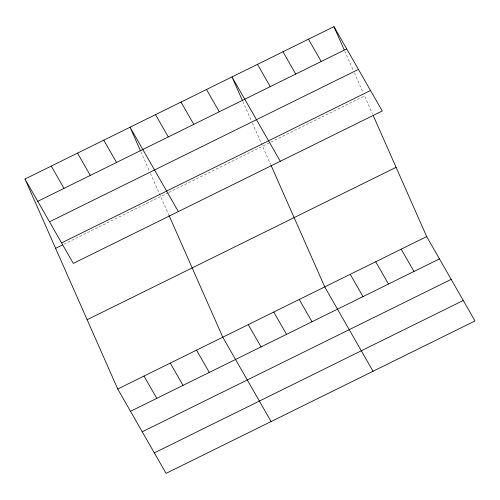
<?xml version="1.0" encoding="UTF-8"?>
<svg xmlns="http://www.w3.org/2000/svg" width="500" height="500" viewBox="0 0 500 500"><rect width="100%" height="100%" fill="white"/><g stroke="black" fill="none" stroke-linecap="round" stroke-linejoin="round"><path stroke-width="0.38" stroke-dasharray="2.5 1.88" d="M63.9 244.237L168.225 192.775M168.912 192.431L270.175 142.481M270.863 142.137L364.55 95.925L372.587 114.119M344.762 51.125L353.419 70.725M354.35 72.825L363.006 92.425M242.812 101.419L251.469 121.019M252.4 123.119L270.637 164.412M140.863 151.713L149.519 171.312M150.444 173.412L168.688 214.706"/><path stroke-width="0.75" d="M25 179.037L333.944 26.631L382.256 110.988L73.312 263.394L25 179.037L117.744 389.012L166.056 473.369L475 320.962L426.688 236.606L373.206 115.519M37.763 201.319L346.706 48.913M49.494 221.8L358.438 69.394M61.581 242.906L370.525 90.5M55.606 248.331L62.519 244.919M87.137 319.725L396.081 167.319M117.744 389.012L426.688 236.606M130.506 411.3L439.45 258.894M142.238 431.781L451.181 279.375M154.325 452.887L463.269 300.481M308.456 39.2L321.219 61.487M401.2 249.181L413.963 271.462M282.969 51.775L295.731 74.056M375.712 261.756L388.475 284.037M257.481 64.35L270.244 86.631M350.225 274.331L362.987 296.613M280.306 161.281L231.994 76.925L242.194 100.019M373.05 371.256L324.738 286.9L270.944 165.113M206.506 89.5L219.269 111.781M299.25 299.475L312.013 321.756M181.019 102.069L193.781 124.356M273.762 312.05L286.525 334.331M155.531 114.644L168.294 136.925M248.275 324.625L261.038 346.906M178.35 211.575L130.044 127.219L140.244 150.312M271.094 421.55L222.787 337.2L168.994 215.406M103.781 140.175L116.544 162.456M196.525 350.15L209.288 372.431M77.519 153.125L90.281 175.406M170.263 363.106L183.025 385.387M51.262 166.081L64.019 188.363M144.006 376.062L156.769 398.344M333.944 26.631L344.15 49.725"/></g></svg>
